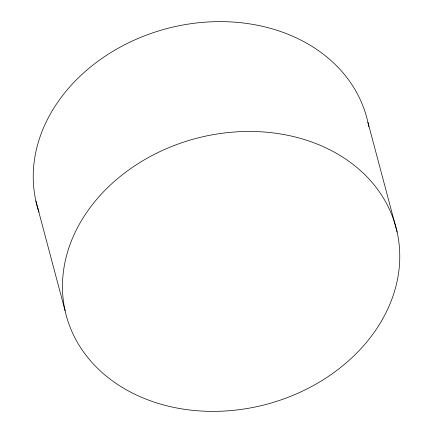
<?xml version="1.0" encoding="UTF-8"?>
<svg xmlns="http://www.w3.org/2000/svg" width="433" height="433" viewBox="0 0 433 433"><rect width="100%" height="100%" fill="white"/><g stroke="black" fill="none" stroke-linecap="round" stroke-linejoin="round"><path stroke-width="0.65" d="M367.893 122.203L397.115 232.034A170.645 137.532 -14.9 0 1 173.914 407.421A170.645 137.532 -14.9 0 1 122.306 174.797A170.645 137.532 -14.9 0 1 397.115 232.034M35.885 200.966L65.107 310.797M38.997 212.186A170.645 137.532 -14.9 0 1 167.923 28.313A170.645 137.532 -14.9 0 1 368.819 126.831"/></g></svg>
